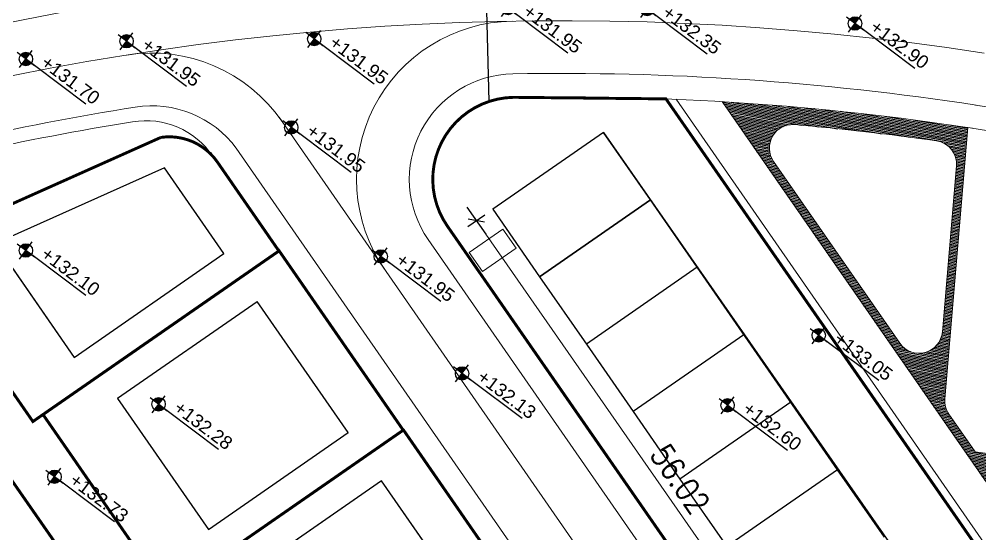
# Model space of a CAD drawing. Header units: inches. Extents: x 2 to 806, y 2 to 666.
# Drawn here: x 228.9 to 310.8, y 205.8 to 249.7 of the extents above; entities that cross this region are included whole.
import ezdxf
from ezdxf.enums import TextEntityAlignment as Align

# ---------------------------------------------------------------- set-up
doc = ezdxf.new("R2010")
doc.units = ezdxf.units.IN
doc.header["$MEASUREMENT"] = 0
for name, pattern in [('ACAD_ISO04W100', [30, 24, -3, 0, -3]), ('DASHED', [0.75, 0.5, -0.25]), ('DASHED2', [0.375, 0.25, -0.125])]:
    doc.linetypes.add(name, pattern=pattern)
for name, color, linetype in [('.', 7, 'Continuous'), ('ASPHALT', 4, 'Continuous'), ('CL', 1, 'ACAD_ISO04W100'), ('comments', 1, 'Continuous'), ('Dimensions', 7, 'Continuous'), ('ELV2', 4, 'Continuous'), ('Land line', 210, 'Continuous'), ('OUTLINE ASPHALT', 252, 'Continuous'), ('pathway levels', 250, 'Continuous'), ('PAVEMENT', 2, 'Continuous'), ('set pack', 253, 'DASHED2')]:
    doc.layers.add(name, color=color, linetype=linetype)
doc.styles.add('AUC-2-5', font='romans.shx', dxfattribs={"width": 0.85})
doc.styles.add('SDC-TEXT', font='arial.ttf')
doc.dimstyles.new('AUC-750-N mtr', dxfattribs={"dimscale": 0.5625, "dimtxt": 3.5, "dimasz": 2.5, "dimexe": 2.5, "dimexo": 2, "dimgap": 1.2, "dimtad": 1, "dimzin": 1, "dimdsep": 46, "dimtxsty": 'AUC-2-5', "dimblk": 'AUC-DIMTICK', "dimcen": 1, "dimse1": 1, "dimse2": 1, "dimclrd": 1, "dimclre": 1, "dimclrt": 2, "dimadec": 0, "dimazin": 0, "dimtfac": 1, "dimtix": 1, "dimtmove": 2, "dimatfit": 3, "dimfxl": 1, "dimlwd": 0, "dimlwe": -1, "dimarcsym": 0})
pattern_1 = [(349.850078208, (-1019091.39202, 51543.46572), (0.022028057086, 0.123043751166), [])]

# ---------------------------------------------------------------- blocks, each defined once
blk = doc.blocks.new('AUC-DIMTICK')
at = {"color": 1}
for p, q in [((0, 0.63), (0, -0.63)), ((1, 0), (-1, 0)), ((-0.356, -0.356), (0.356, 0.356))]:
    blk.add_line(p, q, dxfattribs=at)
blk = doc.blocks.new('*D493')
at = {"layer": 'Defpoints', "color": 0, "linetype": 'ByBlock', "transparency": 16777216}
for p in [(269.299, 233.487), (301.23, 187.459), (299.917, 186.544)]:
    blk.add_point(p, dxfattribs=at)
at = {"layer": 'Dimensions', "color": 1, "linetype": 'ByBlock', "lineweight": 0, "transparency": 16777216}
blk.add_line((268.71, 231.362), (299.113, 187.698), dxfattribs=at)
at = {"layer": 'Dimensions', "color": 1, "linetype": 'ByBlock', "lineweight": 0, "transparency": 16777216, "xscale": 1.40625, "yscale": 1.40625, "zscale": 1.40625}
for p, rotation in [((267.906, 232.516), 124.8500782090405), ((299.917, 186.544), 304.8500782090405)]:
    blk.add_blockref('AUC-DIMTICK', p, dxfattribs=dict(at, rotation=rotation))
at = {"layer": 'Dimensions', "color": 2, "linetype": 'ByBlock', "transparency": 16777216, "insert": (285.273, 210.479), "char_height": 1.9688, "attachment_point": 5, "rotation": 304.85008, "style": 'AUC-2-5'}
blk.add_mtext('56.02', dxfattribs=at)
blk = doc.blocks.new('*U233')
for points in [[(0, 1.02, 0.414214), (-1.02, 0), (0, 0)], [(0, -1.02, 0.414214), (1.02, 0), (0, 0)]]:
    blk.add_hatch(color=256).paths.add_polyline_path(points)
for p, q in [((0, -1.62), (0, 1.62)), ((1.62, 0), (-1.62, 0)), ((0, 0), (1.62, 0)), ((11.38, 0), (1.62, 0))]:
    blk.add_line(p, q)
blk.add_circle((0, 0), 1.02)
at = {"style": 'SDC-TEXT'}
blk.add_attdef('LEVEL', text='', height=2, dxfattribs=at).set_placement((2.24, 2.53), align=Align.TOP_LEFT)
blk.add_attdef('T.O.C.', (2.24, -2.56), '', height=2, dxfattribs=at)
blk = doc.blocks.new('*U293')
for points in [[(0, 1.02, 0.414214), (-1.02, 0), (0, 0)], [(0, -1.02, 0.414214), (1.02, 0), (0, 0)]]:
    blk.add_hatch(color=256).paths.add_polyline_path(points)
for p, q in [((0, -1.62), (0, 1.62)), ((1.62, 0), (-1.62, 0)), ((0, 0), (1.62, 0)), ((11.38, 0), (1.62, 0))]:
    blk.add_line(p, q)
blk.add_circle((0, 0), 1.02)
at = {"style": 'SDC-TEXT'}
blk.add_attdef('LEVEL', text='', height=2, dxfattribs=at).set_placement((2.24, 2.53), align=Align.TOP_LEFT)
blk.add_attdef('T.O.C.', (2.24, -2.56), '', height=2, dxfattribs=at)
blk = doc.blocks.new('*U295')
for points in [[(0, 1.02, 0.414214), (-1.02, 0), (0, 0)], [(0, -1.02, 0.414214), (1.02, 0), (0, 0)]]:
    blk.add_hatch(color=256).paths.add_polyline_path(points)
for p, q in [((0, -1.62), (0, 1.62)), ((1.62, 0), (-1.62, 0)), ((0, 0), (1.62, 0)), ((11.38, 0), (1.62, 0))]:
    blk.add_line(p, q)
blk.add_circle((0, 0), 1.02)
at = {"style": 'SDC-TEXT'}
blk.add_attdef('LEVEL', text='', height=2, dxfattribs=at).set_placement((2.24, 2.53), align=Align.TOP_LEFT)
blk.add_attdef('T.O.C.', (2.24, -2.56), '', height=2, dxfattribs=at)
blk = doc.blocks.new('*U289')
for points in [[(0, 1.02, 0.414214), (-1.02, 0), (0, 0)], [(0, -1.02, 0.414214), (1.02, 0), (0, 0)]]:
    blk.add_hatch(color=256).paths.add_polyline_path(points)
for p, q in [((0, -1.62), (0, 1.62)), ((1.62, 0), (-1.62, 0)), ((0, 0), (1.62, 0)), ((11.38, 0), (1.62, 0))]:
    blk.add_line(p, q)
blk.add_circle((0, 0), 1.02)
at = {"style": 'SDC-TEXT'}
blk.add_attdef('LEVEL', text='', height=2, dxfattribs=at).set_placement((2.24, 2.53), align=Align.TOP_LEFT)
blk.add_attdef('T.O.C.', (2.24, -2.56), '', height=2, dxfattribs=at)
blk = doc.blocks.new('*U270')
for points in [[(0, 1.02, 0.414214), (-1.02, 0), (0, 0)], [(0, -1.02, 0.414214), (1.02, 0), (0, 0)]]:
    blk.add_hatch(color=256).paths.add_polyline_path(points)
for p, q in [((0, -1.62), (0, 1.62)), ((1.62, 0), (-1.62, 0)), ((0, 0), (1.62, 0)), ((11.38, 0), (1.62, 0))]:
    blk.add_line(p, q)
blk.add_circle((0, 0), 1.02)
at = {"style": 'SDC-TEXT'}
blk.add_attdef('LEVEL', text='', height=2, dxfattribs=at).set_placement((2.24, 2.53), align=Align.TOP_LEFT)
blk.add_attdef('T.O.C.', (2.24, -2.56), '', height=2, dxfattribs=at)
blk = doc.blocks.new('*U268')
for points in [[(0, 1.02, 0.414214), (-1.02, 0), (0, 0)], [(0, -1.02, 0.414214), (1.02, 0), (0, 0)]]:
    blk.add_hatch(color=256).paths.add_polyline_path(points)
for p, q in [((0, -1.62), (0, 1.62)), ((1.62, 0), (-1.62, 0)), ((0, 0), (1.62, 0)), ((11.38, 0), (1.62, 0))]:
    blk.add_line(p, q)
blk.add_circle((0, 0), 1.02)
at = {"style": 'SDC-TEXT'}
blk.add_attdef('LEVEL', text='', height=2, dxfattribs=at).set_placement((2.24, 2.53), align=Align.TOP_LEFT)
blk.add_attdef('T.O.C.', (2.24, -2.56), '', height=2, dxfattribs=at)
blk = doc.blocks.new('*U266')
for points in [[(0, 1.02, 0.414214), (-1.02, 0), (0, 0)], [(0, -1.02, 0.414214), (1.02, 0), (0, 0)]]:
    blk.add_hatch(color=256).paths.add_polyline_path(points)
for p, q in [((0, -1.62), (0, 1.62)), ((1.62, 0), (-1.62, 0)), ((0, 0), (1.62, 0)), ((11.38, 0), (1.62, 0))]:
    blk.add_line(p, q)
blk.add_circle((0, 0), 1.02)
at = {"style": 'SDC-TEXT'}
blk.add_attdef('LEVEL', text='', height=2, dxfattribs=at).set_placement((2.24, 2.53), align=Align.TOP_LEFT)
blk.add_attdef('T.O.C.', (2.24, -2.56), '', height=2, dxfattribs=at)
blk = doc.blocks.new('*U262')
for points in [[(0, 1.02, 0.414214), (-1.02, 0), (0, 0)], [(0, -1.02, 0.414214), (1.02, 0), (0, 0)]]:
    blk.add_hatch(color=256).paths.add_polyline_path(points)
for p, q in [((0, -1.62), (0, 1.62)), ((1.62, 0), (-1.62, 0)), ((0, 0), (1.62, 0)), ((11.38, 0), (1.62, 0))]:
    blk.add_line(p, q)
blk.add_circle((0, 0), 1.02)
at = {"style": 'SDC-TEXT'}
blk.add_attdef('LEVEL', text='', height=2, dxfattribs=at).set_placement((2.24, 2.53), align=Align.TOP_LEFT)
blk.add_attdef('T.O.C.', (2.24, -2.56), '', height=2, dxfattribs=at)
blk = doc.blocks.new('*U260')
for points in [[(0, 1.02, 0.414214), (-1.02, 0), (0, 0)], [(0, -1.02, 0.414214), (1.02, 0), (0, 0)]]:
    blk.add_hatch(color=256).paths.add_polyline_path(points)
for p, q in [((0, -1.62), (0, 1.62)), ((1.62, 0), (-1.62, 0)), ((0, 0), (1.62, 0)), ((11.38, 0), (1.62, 0))]:
    blk.add_line(p, q)
blk.add_circle((0, 0), 1.02)
at = {"style": 'SDC-TEXT'}
blk.add_attdef('LEVEL', text='', height=2, dxfattribs=at).set_placement((2.24, 2.53), align=Align.TOP_LEFT)
blk.add_attdef('T.O.C.', (2.24, -2.56), '', height=2, dxfattribs=at)
blk = doc.blocks.new('*U314')
for points in [[(0, 1.02, 0.414214), (-1.02, 0), (0, 0)], [(0, -1.02, 0.414214), (1.02, 0), (0, 0)]]:
    blk.add_hatch(color=256).paths.add_polyline_path(points)
for p, q in [((0, -1.62), (0, 1.62)), ((1.62, 0), (-1.62, 0)), ((0, 0), (1.62, 0)), ((11.38, 0), (1.62, 0))]:
    blk.add_line(p, q)
blk.add_circle((0, 0), 1.02)
at = {"style": 'SDC-TEXT'}
blk.add_attdef('LEVEL', text='', height=2, dxfattribs=at).set_placement((2.24, 2.53), align=Align.TOP_LEFT)
blk.add_attdef('T.O.C.', (2.24, -2.56), '', height=2, dxfattribs=at)
blk = doc.blocks.new('*U113')
for points in [[(0, 1.02, 0.414214), (-1.02, 0), (0, 0)], [(0, -1.02, 0.414214), (1.02, 0), (0, 0)]]:
    blk.add_hatch(color=256).paths.add_polyline_path(points)
for p, q in [((0, -1.62), (0, 1.62)), ((1.62, 0), (-1.62, 0)), ((0, 0), (1.62, 0)), ((11.38, 0), (1.62, 0))]:
    blk.add_line(p, q)
blk.add_circle((0, 0), 1.02)
at = {"style": 'SDC-TEXT'}
blk.add_attdef('LEVEL', text='', height=2, dxfattribs=at).set_placement((2.24, 2.53), align=Align.TOP_LEFT)
blk.add_attdef('T.O.C.', (2.24, -2.56), '', height=2, dxfattribs=at)
blk = doc.blocks.new('*U111')
for points in [[(0, 1.02, 0.414214), (-1.02, 0), (0, 0)], [(0, -1.02, 0.414214), (1.02, 0), (0, 0)]]:
    blk.add_hatch(color=256).paths.add_polyline_path(points)
for p, q in [((0, -1.62), (0, 1.62)), ((1.62, 0), (-1.62, 0)), ((0, 0), (1.62, 0)), ((11.38, 0), (1.62, 0))]:
    blk.add_line(p, q)
blk.add_circle((0, 0), 1.02)
at = {"style": 'SDC-TEXT'}
blk.add_attdef('LEVEL', text='', height=2, dxfattribs=at).set_placement((2.24, 2.53), align=Align.TOP_LEFT)
blk.add_attdef('T.O.C.', (2.24, -2.56), '', height=2, dxfattribs=at)
blk = doc.blocks.new('*U211')
for points in [[(0, 1.02, 0.414214), (-1.02, 0), (0, 0)], [(0, -1.02, 0.414214), (1.02, 0), (0, 0)]]:
    blk.add_hatch(color=256).paths.add_polyline_path(points)
for p, q in [((0, -1.62), (0, 1.62)), ((1.62, 0), (-1.62, 0)), ((0, 0), (1.62, 0)), ((11.38, 0), (1.62, 0))]:
    blk.add_line(p, q)
blk.add_circle((0, 0), 1.02)
at = {"style": 'SDC-TEXT'}
blk.add_attdef('LEVEL', text='', height=2, dxfattribs=at).set_placement((2.24, 2.53), align=Align.TOP_LEFT)
blk.add_attdef('T.O.C.', (2.24, -2.56), '', height=2, dxfattribs=at)
blk = doc.blocks.new('*U441')
for points in [[(0, 1.02, 0.414214), (-1.02, 0), (0, 0)], [(0, -1.02, 0.414214), (1.02, 0), (0, 0)]]:
    blk.add_hatch(color=256).paths.add_polyline_path(points)
for p, q in [((0, -1.62), (0, 1.62)), ((1.62, 0), (-1.62, 0)), ((0, 0), (1.62, 0)), ((11.38, 0), (1.62, 0))]:
    blk.add_line(p, q)
blk.add_circle((0, 0), 1.02)
at = {"style": 'SDC-TEXT'}
blk.add_attdef('LEVEL', text='', height=2, dxfattribs=at).set_placement((2.24, 2.53), align=Align.TOP_LEFT)
blk.add_attdef('T.O.C.', (2.24, -2.56), '', height=2, dxfattribs=at)

msp = doc.modelspace()

# ---------------------------------------------------------------- hatches: boundary and pattern name
at = {"layer": '.', "linetype": 'ByBlock', "true_color": 0x136734, "transparency": 33554633}
h = msp.add_hatch(dxfattribs=at)
h.set_pattern_fill('ANSI31', color=116, angle=-55.14992)
h.set_pattern_definition(pattern_1)
h.paths.add_polyline_path([(263.375, 286.7), (263.063, 294.597, 0.359882), (261.362, 296.496), (242.44, 299.346, 0.475052), (240.145, 297.261), (240.807, 284.94, 0.43336), (243.041, 283.061, -0.005145), (248.601, 283.665, -0.059499), (248.703, 283.756, -0.326149), (249.382, 283.741, -0.01116), (261.478, 284.623, 0.410927)])
h.paths.add_polyline_path([(260.747, 285.289, 0.014382), (243.669, 283.967, -0.429706), (241.459, 285.849), (240.89, 296.441, -0.475052), (243.185, 298.526), (260.686, 295.89, -0.359882), (262.386, 293.991), (262.648, 287.366, -0.411578)], flags=16)
h.paths.add_polyline_path([(249.897, 294.481, -0.043954), (249.819, 294.416, -1), (249.161, 295.362, -0.852648), (249.95, 294.543), (250.066, 294.456)], flags=0)
h.paths.add_polyline_path([(235.258, 284.084), (234.539, 298.911, 0.357349), (232.839, 300.792), (208.407, 304.472, 0.400744), (206.147, 302.883), (201.325, 278.559, 0.549309), (203.768, 276.228, -0.025537), (233.541, 282.007, 0.387473)])
h.paths.add_polyline_path([(232.815, 282.61, 0.024085), (204.661, 277.169, -0.548195), (202.225, 279.501), (206.704, 302.092, -0.400744), (208.964, 303.68), (232.168, 300.185, -0.357349), (233.867, 298.305), (234.528, 284.687, -0.386861)], flags=16)
h.paths.add_polyline_path([(216.32, 290.223, -1), (215.662, 291.168, -1)], flags=0)
h.paths.add_polyline_path([(190.541, 276.048), (181.25, 289.44, -0.02986), (180.58, 290.541, 0.031271), (180.675, 289.041), (190.907, 274.293, 0.662097), (194.512, 275.044), (200.111, 303.289, 0.414214), (198.538, 305.639), (191.884, 306.959, 0.01271), (191.783, 306.976, 0.655962), (180.675, 289.041, -0.179795), (179.397, 296.857, -0.422389), (191.682, 306.283, -0.01271), (191.747, 306.272), (197.715, 305.089, -0.414214), (199.288, 302.738), (194.146, 276.8, -0.662097)])
h.paths.add_polyline_path([(367.809, 211.193), (379.765, 194.026, 0.414352), (382.55, 193.528), (391.27, 199.607), (390.87, 200.181), (382.724, 194.503, -0.414352), (379.939, 195), (368.998, 210.711, -0.541229), (370.252, 213.816, 0.069063), (417.362, 230.094, -0.373736), (419.907, 229.458), (423.008, 225.028, -0.414783), (422.513, 222.241), (395.792, 203.612), (396.192, 203.038), (423.489, 222.068, 0.414783), (423.983, 224.855), (420.131, 230.358, 0.374686), (417.58, 230.991, -0.071377), (369.075, 214.3, 0.543066)])
h.paths.add_polyline_path([(216.763, 290.104), (221.797, 286.317), (222.834, 287.694), (217.8, 291.482)], flags=8)
edge = h.paths.add_edge_path(flags=17)
edge.add_line((400.253, 208.792), (395.864, 212.094))
edge = h.paths.add_edge_path(flags=17)
edge.add_arc((395.135, 212.643), 0.576, -55.14992, 304.85008)
edge = h.paths.add_edge_path(flags=17)
edge.add_line((395.864, 212.094), (394.406, 213.191))
edge = h.paths.add_edge_path(flags=17)
edge.add_line((395.135, 212.643), (395.864, 212.094))
edge = h.paths.add_edge_path(flags=17)
edge.add_line((394.587, 211.914), (395.684, 213.372))
h.paths.add_polyline_path([(395.908, 212.052), (400.941, 208.264), (401.978, 209.642), (396.945, 213.429)], flags=25)
h.paths.add_polyline_path([(399.422, 214.163), (402.902, 209.172), (405.325, 210.861), (401.845, 215.852)], flags=25)
h = msp.add_hatch(dxfattribs=at)
h.set_pattern_fill('ANSI31', color=116, angle=-55.14992)
h.set_pattern_definition(pattern_1)
h.paths.add_polyline_path([(338.945, 170.461, 0.414887), (347.306, 168.959), (369.174, 184.203), (368.969, 184.358, -0.461104), (368.095, 184.304), (346.659, 169.361, -0.414887), (339.692, 170.613), (313.518, 208.343, -0.643324), (315.379, 211.471, 0.058343), (357.541, 211.774, -0.278436), (359.429, 210.932), (373.602, 190.581, -0.414072), (373.105, 187.797), (369.028, 184.954, -0.112793), (369.085, 184.704, -0.162681), (368.969, 184.358), (369.174, 184.203), (374.079, 187.623, 0.414072), (374.577, 190.406), (359.762, 211.68, 0.279005), (357.869, 212.521, -0.065958), (310.433, 212.789), (308.201, 216.006, -0.174618), (307.852, 217.316), (309.822, 240.445, 0.022944), (288.857, 242.663)])
h.paths.add_polyline_path([(304, 222.062), (293.241, 237.571, -0.635487), (295.059, 240.703, -0.013303), (307.128, 239.325, -0.398094), (308.841, 237.175), (307.636, 223.032, -0.702686)], flags=16)
h.paths.add_polyline_path([(351.842, 173.94), (355.319, 168.946), (357.743, 170.634), (354.266, 175.627)], flags=25)
h.paths.add_polyline_path([(323.362, 187.708), (328.165, 191.04), (326.482, 193.466), (321.679, 190.134)], flags=25)

# ---------------------------------------------------------------- linework, layer by layer
at = {"layer": 'ASPHALT', "lineweight": 0}
msp.add_line((263.789, 230.904), (330.397, 134.888), dxfattribs=at)
msp.add_lwpolyline([(274.186, 102.491), (273.596, 98.955, 0.414885), (290.318, 95.951), (320.79, 117.194, 0.41354), (323.037, 129.707), (247.427, 238.7, 0.278385), (238.808, 242.197, 0.033659), (209.098, 235.423, 0.048066), (195.173, 229.446, 0.445304), (192.105, 216.424), (196.503, 214.47), (274.186, 102.491)], format="xyb", dxfattribs=at)
for centre, radius, start, end in [((335.165, 391.671), 151.329, 260.60536, 311.27825), ((275.19, 13.236), 240.834, 81.23648, 106.08774), ((271.184, 236.034), 9, 91.03021, 214.74975), ((275.19, 13.236), 231.834, 81.23648, 91.03021)]:
    msp.add_arc(centre, radius, start, end, dxfattribs=at)
at = {"layer": 'CL', "lineweight": 0, "ltscale": 5}
msp.add_line((251.083, 241.325), (326.527, 132.571), dxfattribs=at)
for centre, radius, start, end in [((275.19, 13.236), 236.334, 81.23648, 106.08774), ((271.184, 236.034), 13.5, 91.03021, 214.74975), ((240.221, 233.308), 13.5, 34.67295, 99.02886)]:
    msp.add_arc(centre, radius, start, end, dxfattribs=at)
at = {"layer": 'comments', "color": 3, "linetype": 'ByBlock'}
msp.add_line((269.005, 242.686), (268.646, 255.981), dxfattribs=at)
at = {"layer": 'comments', "color": 6, "linetype": 'ByBlock'}
msp.add_line((278.748, 240.042), (310.76, 194.069), dxfattribs=at)
at = {"layer": 'comments', "color": 3, "linetype": 'ByBlock'}
for points in [[(282.74, 234.288), (278.748, 240.042), (269.299, 233.487), (273.291, 227.733)], [(246.354, 229.705), (241.3, 237.01), (226.872, 230.563), (233.594, 220.855)], [(256.971, 214.431), (249.221, 225.606), (249.204, 225.594), (237.306, 217.342), (245.057, 206.167)], [(267.573, 199.148), (259.823, 210.323), (247.908, 202.06), (255.658, 190.884)]]:
    msp.add_lwpolyline(points, close=True, dxfattribs=at)
for points in [[(286.731, 228.535), (282.74, 234.288), (273.291, 227.733), (277.282, 221.98)], [(298.705, 211.274), (286.731, 228.535), (277.282, 221.98), (281.273, 216.226)], [(290.722, 222.781), (281.273, 216.226), (285.265, 210.473)], [(294.714, 217.028), (285.265, 210.473), (289.256, 204.719)], [(302.696, 205.521), (298.705, 211.274), (289.256, 204.719), (293.247, 198.966)]]:
    msp.add_lwpolyline(points, dxfattribs=at)
at = {"layer": 'Land line', "lineweight": 0}
for p, q in [((241.532, 200.68), (261.664, 214.643)), ((261.685, 214.657), (241.551, 200.693))]:
    msp.add_line(p, q, dxfattribs=at)
at = {"layer": 'OUTLINE ASPHALT', "lineweight": 0}
msp.add_arc((335.165, 391.671), 151.329, 260.60536, 281.85827, dxfattribs=at)
at = {"layer": 'PAVEMENT', "lineweight": 0}
for p, q in [((284.946, 242.862), (354.251, 142.959)), ((288.857, 242.663), (338.945, 170.461)), ((296.708, 242.06), (296.711, 242.105)), ((309.822, 240.445), (307.852, 217.316)), ((245.252, 238.327), (314.686, 138.236)), ((293.241, 237.571), (304, 222.062)), ((308.841, 237.175), (307.636, 223.032)), ((265.432, 232.044), (332.04, 136.028)), ((308.201, 216.006), (310.433, 212.789))]:
    msp.add_line(p, q, dxfattribs=at)
msp.add_lwpolyline([(245.42, 238.013, 0.292836), (238.59, 240.947, 0.030364), (211.28, 234.838)], format="xyb", dxfattribs=at)
for centre, radius, start, end in [((275.19, 13.236), 242.834, 81.23648, 106.08774), ((335.165, 391.671), 153.329, 260.60536, 291.39576), ((271.184, 236.034), 7, 91.03021, 214.74975), ((275.19, 13.236), 229.834, 81.23648, 91.03021), ((294.885, 238.711), 2, 85.0081, 214.74975), ((275.19, 13.236), 228.334, 81.95945, 85.0081), ((306.848, 237.345), 2, 355.12976, 81.95945), ((305.643, 223.202), 2, 214.74975, 355.12976), ((309.844, 217.146), 2, 175.12976, 214.74975), ((335.165, 391.671), 180.583, 262.12825, 277.2228)]:
    msp.add_arc(centre, radius, start, end, dxfattribs=at)
at = {"layer": 'set pack', "color": 1, "linetype": 'DASHED', "lineweight": 0, "ltscale": 70}
for p, q in [((284.069, 242.898), (353.677, 142.558)), ((300.988, 105.827), (211.267, 234.833)), ((230.107, 215.372), (219.85, 230.163)), ((251.083, 229.94), (230.949, 215.976)), ((230.949, 215.976), (241.532, 200.68))]:
    msp.add_line(p, q, dxfattribs=at)
at = {"layer": 'set pack', "linetype": 'DASHED', "lineweight": 0, "ltscale": 70}
for p, q in [((269.299, 233.487), (278.748, 240.042)), ((278.748, 240.042), (310.679, 194.014)), ((251.083, 229.94), (245.446, 238.036)), ((273.291, 227.733), (282.74, 234.288)), ((269.299, 233.487), (301.23, 187.459)), ((230.107, 215.372), (251.081, 229.942)), ((277.282, 221.98), (286.731, 228.535)), ((281.273, 216.226), (290.722, 222.781)), ((274.073, 219.587), (274.073, 219.587)), ((285.265, 210.473), (294.714, 217.028)), ((245.057, 206.167), (256.954, 214.419)), ((289.256, 204.719), (298.705, 211.274)), ((259.804, 210.31), (247.889, 202.047))]:
    msp.add_line(p, q, dxfattribs=at)
at = {"layer": 'set pack', "color": 1, "linetype": 'ByBlock', "lineweight": 0, "const_width": 0.25}
msp.add_lwpolyline([(299.653, 182.714), (317.319, 194.969), (284.069, 242.898), (271.058, 243.032, 0.599196), (265.432, 232.044), (332.04, 136.028)], format="xyb", dxfattribs=at)
for points in [[(251.063, 229.928), (245.816, 237.514, 0.283874), (240.999, 239.613), (219.85, 230.163), (230.087, 215.38)], [(237.731, 196.783), (211.267, 234.833, 0.054449), (195.667, 228.348, 0.191978), (192.373, 224.345), (220.066, 184.527)]]:
    msp.add_lwpolyline(points, format="xyb", close=True, dxfattribs=at)
at = {"layer": 'set pack', "linetype": 'DASHED', "lineweight": 0, "ltscale": 70}
msp.add_lwpolyline([(246.354, 229.705), (241.3, 237.01), (226.872, 230.563), (233.594, 220.855)], close=True, dxfattribs=at)
at = {"layer": 'set pack', "linetype": 'ByBlock', "lineweight": 0}
msp.add_lwpolyline([(271.294, 230.178), (268.413, 228.179), (267.291, 229.797), (270.172, 231.796)], close=True, dxfattribs=at)
at = {"layer": 'set pack', "color": 1, "linetype": 'ByBlock', "lineweight": 0, "const_width": 0.25}
for points in [[(261.664, 214.643), (251.083, 229.94), (230.949, 215.976), (241.532, 200.68)], [(272.266, 199.36), (261.686, 214.656), (261.685, 214.657), (241.551, 200.693), (252.134, 185.398)]]:
    msp.add_lwpolyline(points, close=True, dxfattribs=at)
at = {"layer": 'set pack', "linetype": 'DASHED', "lineweight": 0, "ltscale": 70}
for points in [[(256.971, 214.431), (245.057, 206.167), (237.306, 217.342), (249.221, 225.606)], [(245.057, 206.167), (237.306, 217.342), (249.204, 225.594), (249.221, 225.606)], [(249.221, 225.606), (256.971, 214.431), (245.057, 206.167)], [(255.64, 190.871), (247.889, 202.047), (259.823, 210.323), (267.573, 199.148)], [(267.573, 199.148), (255.658, 190.884), (247.908, 202.06), (259.823, 210.323)]]:
    msp.add_lwpolyline(points, dxfattribs=at)

# ---------------------------------------------------------------- block references
at = {"layer": 'ELV2', "color": 252}
ref = msp.add_blockref('*U113', (270.6, 250.651), dxfattribs=dict(at, xscale=0.5625047716006252, yscale=0.5625047716006252, zscale=0.5625047716006252, rotation=323.0401138320281))
ref.add_attrib('LEVEL', '+131.95', dxfattribs={"layer": '0', "height": 1.125, "rotation": 323.04011, "style": 'SDC-TEXT'}).set_placement((272.463, 251.031), align=Align.TOP_LEFT)
ref = msp.add_blockref('*U293', (282.468, 250.568), dxfattribs=dict(at, xscale=0.5625047716006252, yscale=0.5625047716006252, zscale=0.5625047716006252, rotation=323.0401138320281))
ref.add_attrib('LEVEL', '+132.35', dxfattribs={"layer": '0', "height": 1.125, "rotation": 323.04011, "style": 'SDC-TEXT'}).set_placement((284.331, 250.948), align=Align.TOP_LEFT)
ref = msp.add_blockref('*U233', (300.186, 249.33), dxfattribs=dict(at, xscale=0.5625047716006252, yscale=0.5625047716006252, zscale=0.5625047716006252, rotation=323.0401138320281))
ref.add_attrib('LEVEL', '+132.90', dxfattribs={"layer": '0', "height": 1.125, "rotation": 323.04011, "style": 'SDC-TEXT'}).set_placement((302.049, 249.71), align=Align.TOP_LEFT)
ref = msp.add_blockref('*U314', (238.074, 247.813), dxfattribs=dict(at, xscale=0.5625047716006252, yscale=0.5625047716006252, zscale=0.5625047716006252, rotation=323.0401138320281))
ref.add_attrib('LEVEL', '+131.95', dxfattribs={"layer": '0', "height": 1.125, "rotation": 323.04011, "style": 'SDC-TEXT'}).set_placement((239.937, 248.193), align=Align.TOP_LEFT)
ref = msp.add_blockref('*U295', (254.078, 248.006), dxfattribs=dict(at, xscale=0.5625047716006252, yscale=0.5625047716006252, zscale=0.5625047716006252, rotation=323.0401138320281))
ref.add_attrib('LEVEL', '+131.95', dxfattribs={"layer": '0', "height": 1.125, "rotation": 323.04011, "style": 'SDC-TEXT'}).set_placement((255.941, 248.386), align=Align.TOP_LEFT)
ref = msp.add_blockref('*U289', (229.487, 246.299), dxfattribs=dict(at, xscale=0.5625047716006252, yscale=0.5625047716006252, zscale=0.5625047716006252, rotation=323.0401138320281))
ref.add_attrib('LEVEL', '+131.70', dxfattribs={"layer": '0', "height": 1.125, "rotation": 323.04011, "style": 'SDC-TEXT'}).set_placement((231.35, 246.68), align=Align.TOP_LEFT)
ref = msp.add_blockref('*U262', (252.116, 240.466), dxfattribs=dict(at, xscale=0.5625047716006252, yscale=0.5625047716006252, zscale=0.5625047716006252, rotation=323.0401138320281))
ref.add_attrib('LEVEL', '+131.95', dxfattribs={"layer": '0', "height": 1.125, "rotation": 323.04011, "style": 'SDC-TEXT'}).set_placement((253.979, 240.846), align=Align.TOP_LEFT)
ref = msp.add_blockref('*U268', (229.487, 229.966), dxfattribs=dict(at, xscale=0.5625047716006252, yscale=0.5625047716006252, zscale=0.5625047716006252, rotation=323.0401138320281))
ref.add_attrib('LEVEL', '+132.10', dxfattribs={"layer": '0', "height": 1.125, "rotation": 323.04011, "style": 'SDC-TEXT'}).set_placement((231.351, 230.346), align=Align.TOP_LEFT)
ref = msp.add_blockref('*U111', (259.752, 229.461), dxfattribs=dict(at, xscale=0.5625047716006252, yscale=0.5625047716006252, zscale=0.5625047716006252, rotation=323.0401138320281))
ref.add_attrib('LEVEL', '+131.95', dxfattribs={"layer": '0', "height": 1.125, "rotation": 323.04011, "style": 'SDC-TEXT'}).set_placement((261.615, 229.841), align=Align.TOP_LEFT)
ref = msp.add_blockref('*U266', (266.684, 219.484), dxfattribs=dict(at, xscale=0.5625047716006252, yscale=0.5625047716006252, zscale=0.5625047716006252, rotation=323.0401138320281))
ref.add_attrib('LEVEL', '+132.13', dxfattribs={"layer": '0', "height": 1.125, "rotation": 323.04011, "style": 'SDC-TEXT'}).set_placement((268.547, 219.864), align=Align.TOP_LEFT)
ref = msp.add_blockref('*U270', (240.805, 216.851), dxfattribs=dict(at, xscale=0.5625047716006252, yscale=0.5625047716006252, zscale=0.5625047716006252, rotation=323.0401138320281))
ref.add_attrib('LEVEL', '+132.28', dxfattribs={"layer": '0', "height": 1.125, "rotation": 323.04011, "style": 'SDC-TEXT'}).set_placement((242.669, 217.231), align=Align.TOP_LEFT)
ref = msp.add_blockref('*U260', (289.324, 216.762), dxfattribs=dict(at, xscale=0.5625047716006252, yscale=0.5625047716006252, zscale=0.5625047716006252, rotation=323.0401138320281))
ref.add_attrib('LEVEL', '+132.60', dxfattribs={"layer": '0', "height": 1.125, "rotation": 323.04011, "style": 'SDC-TEXT'}).set_placement((291.187, 217.143), align=Align.TOP_LEFT)
at = {"layer": 'pathway levels', "color": 252}
ref = msp.add_blockref('*U211', (297.097, 222.732), dxfattribs=dict(at, xscale=0.5625047716006252, yscale=0.5625047716006252, zscale=0.5625047716006252, rotation=323.0401138320281))
ref.add_attrib('LEVEL', '+133.05', dxfattribs={"layer": '0', "height": 1.125, "rotation": 323.04011, "style": 'SDC-TEXT'}).set_placement((298.96, 223.113), align=Align.TOP_LEFT)
ref = msp.add_blockref('*U441', (231.928, 210.669), dxfattribs=dict(at, xscale=0.5625047716006252, yscale=0.5625047716006252, zscale=0.5625047716006252, rotation=323.0401138320281))
ref.add_attrib('LEVEL', '+132.73', dxfattribs={"layer": '0', "height": 1.125, "rotation": 323.04011, "style": 'SDC-TEXT'}).set_placement((233.791, 211.05), align=Align.TOP_LEFT)

# ---------------------------------------------------------------- dimensions: what is measured, and where the dimension line sits
at = {"layer": 'Dimensions', "color": 6, "linetype": 'ByBlock'}
dim = msp.add_linear_dim(base=(299.917, 186.544), p1=(269.299, 233.487), p2=(301.23, 187.459), angle=124.85008, dimstyle='AUC-750-N mtr', dxfattribs=at)
dim.commit()
dim.dimension.update_dxf_attribs({"geometry": '*D493', "text_midpoint": (285.273, 210.479)})

doc.saveas('drawing.dxf')
